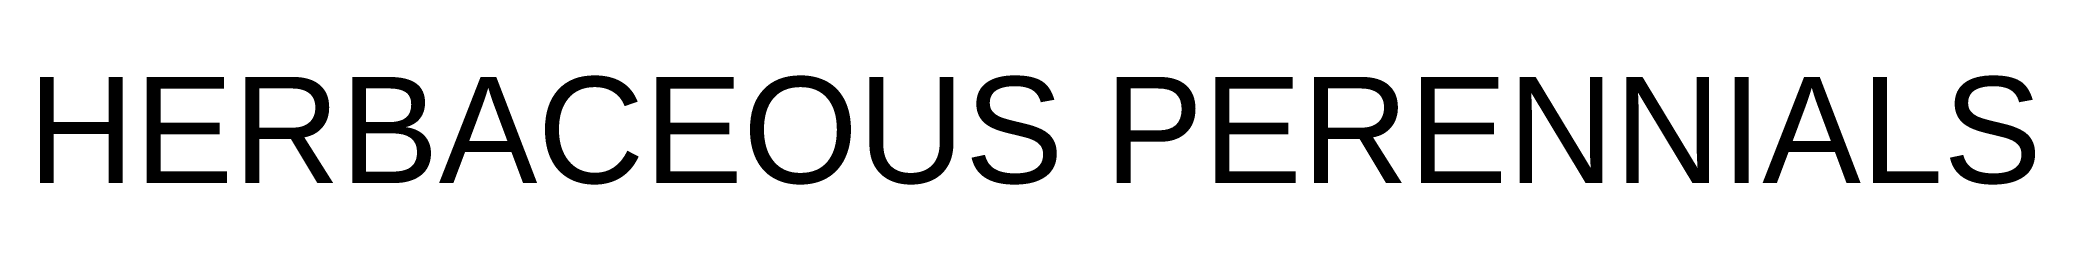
# Model space of a CAD drawing. Header units: metres. Extents: x 41.5 to 79.2, y 49.8 to 51.8.
import ezdxf

# ---------------------------------------------------------------- set-up
doc = ezdxf.new("R2010")
doc.units = ezdxf.units.M
doc.layers.add('Labels', color=6, linetype='Continuous', lineweight=25, true_color=0xff00ff)
doc.styles.add('textstyle43', font='')
doc.styles.get('textstyle43').set_extended_font_data('Arial')

msp = doc.modelspace()

# ---------------------------------------------------------------- texts
at = {"layer": 'Labels', "insert": (41.26, 49.758), "char_height": 2, "attachment_point": 7, "line_spacing_factor": 0.971628, "style": 'textstyle43'}
msp.add_mtext('HERBACEOUS PERENNIALS', dxfattribs=at)

doc.saveas('drawing.dxf')
